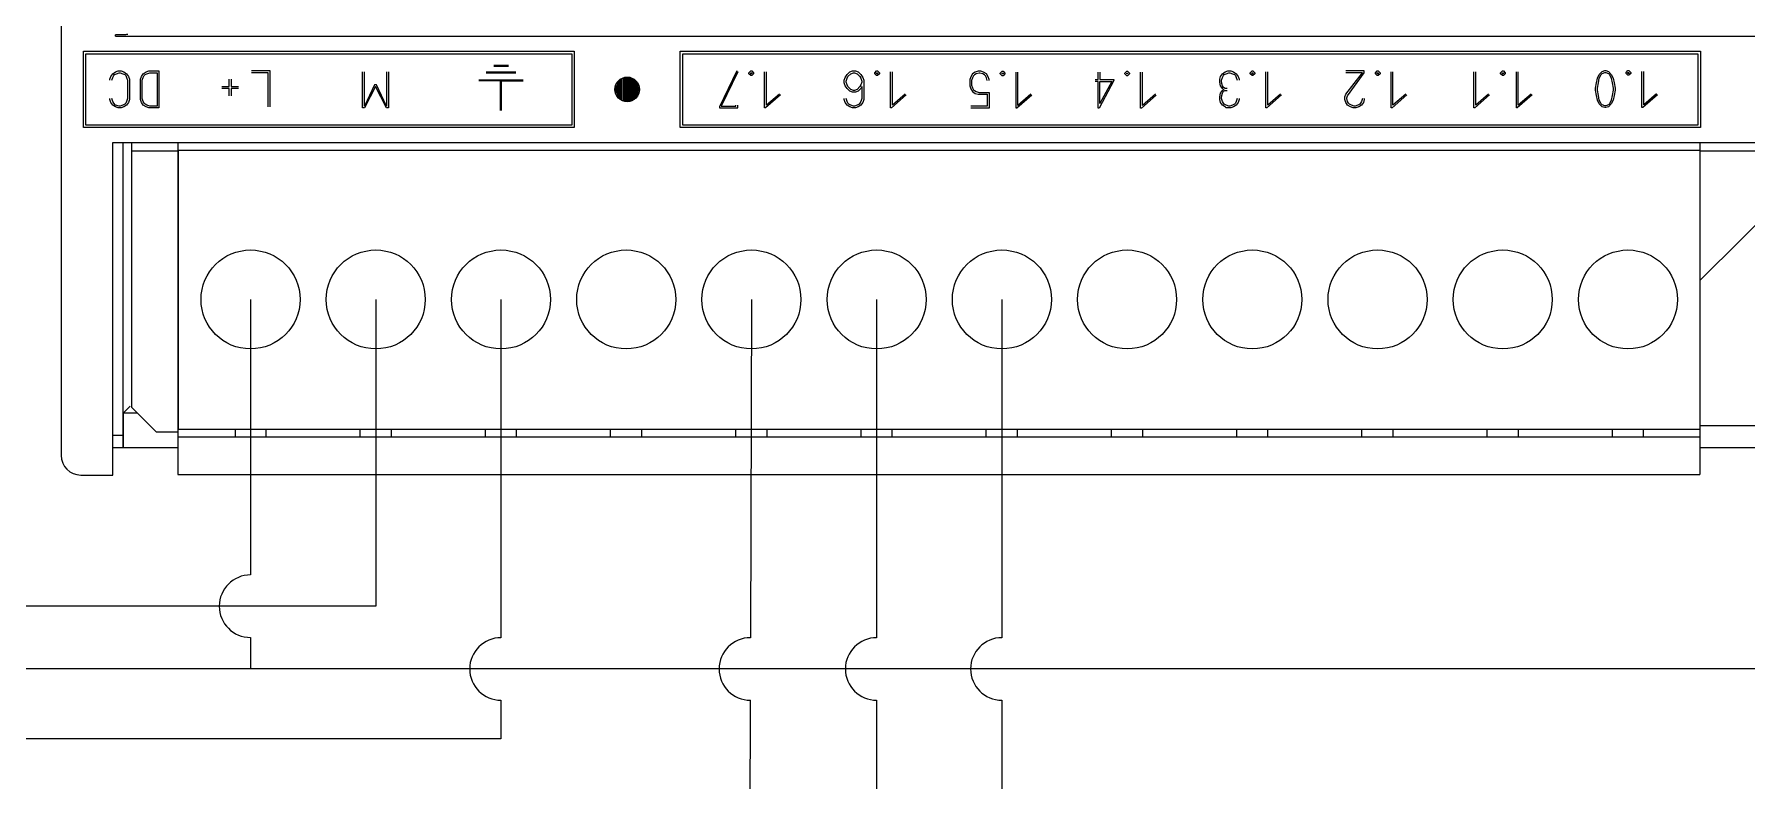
# Model space of a CAD drawing. Header units: inches. Extents: x 9 to 429, y 10 to 307.
# Drawn here: x 97.6 to 155.4, y 117.4 to 142.6 of the extents above; entities that cross this region are included whole.
import ezdxf

# ---------------------------------------------------------------- set-up
doc = ezdxf.new("R2010")
doc.units = ezdxf.units.IN
doc.header["$MEASUREMENT"] = 0
for name, color, linetype in [('0007LEVEL_1', 7, 'Continuous'), ('8_ALL_NOTES_BALLOONS_SYMBOLS_GT', 7, 'Continuous'), ('RED_2.5mm^2', 1, 'Continuous'), ('TAGS', 51, 'Continuous')]:
    doc.layers.add(name, color=color, linetype=linetype)

msp = doc.modelspace()

# ---------------------------------------------------------------- linework, layer by layer
at = {"color": 7, "linetype": 'Continuous'}
for p, q in [((98.477, 193.605), (98.477, 128.369)), ((100.308, 142.522), (100.308, 142.572)), ((100.308, 142.522), (227.784, 142.522)), ((99.226, 142.015), (115.796, 142.015)), ((99.309, 141.932), (115.712, 141.932)), ((115.712, 141.932), (115.712, 139.519)), ((115.796, 142.015), (115.796, 139.436)), ((119.374, 139.436), (119.374, 142.015)), ((119.457, 139.519), (119.457, 141.932)), ((153.811, 139.436), (119.374, 139.436)), ((153.728, 139.519), (119.457, 139.519)), ((100.225, 127.703), (100.225, 138.937)), ((100.225, 138.937), (210.959, 138.937)), ((99.143, 127.703), (100.225, 127.703))]:
    msp.add_line(p, q, dxfattribs=at)
msp.add_arc((99.143, 128.369), 0.666, 180, 270, dxfattribs=at)
msp.add_spline([(100.714, 142.58), (100.643, 142.574), (100.51, 142.572), (100.308, 142.571)], degree=3, dxfattribs=at)
at = {"layer": '0007LEVEL_1', "color": 7, "linetype": 'Continuous'}
for p, q in [((99.226, 139.436), (99.226, 142.015)), ((99.309, 139.519), (99.309, 141.932)), ((119.374, 142.015), (153.811, 142.015)), ((119.457, 141.932), (153.728, 141.932)), ((153.728, 141.932), (153.728, 139.519)), ((153.811, 142.015), (153.811, 139.436)), ((100.123, 141.069), (100.154, 141.162)), ((100.123, 141.038), (100.123, 141.069)), ((100.154, 141.162), (100.216, 141.256)), ((100.185, 141.038), (100.216, 141.131)), ((100.216, 141.256), (100.31, 141.318)), ((100.216, 141.131), (100.248, 141.194)), ((100.248, 141.194), (100.279, 141.225)), ((100.279, 141.225), (100.341, 141.256)), ((100.31, 141.318), (100.404, 141.35)), ((100.341, 141.256), (100.435, 141.287)), ((100.404, 141.35), (100.497, 141.35)), ((100.435, 141.287), (100.466, 141.287)), ((100.466, 141.287), (100.56, 141.256)), ((100.497, 141.35), (100.591, 141.318)), ((100.56, 141.256), (100.622, 141.225)), ((100.591, 141.318), (100.685, 141.256)), ((100.622, 141.225), (100.653, 141.194)), ((100.653, 141.194), (100.685, 141.131)), ((100.685, 141.256), (100.747, 141.162)), ((100.685, 141.131), (100.716, 141.038)), ((100.747, 141.162), (100.778, 141.069)), ((100.778, 141.069), (100.778, 140.382)), ((101.153, 141.069), (101.184, 141.162)), ((101.153, 140.382), (101.153, 141.069)), ((101.184, 141.162), (101.246, 141.256)), ((101.215, 141.038), (101.246, 141.131)), ((101.246, 141.256), (101.34, 141.318)), ((101.246, 141.131), (101.277, 141.194)), ((101.277, 141.194), (101.309, 141.225)), ((101.309, 141.225), (101.371, 141.256)), ((101.34, 141.318), (101.433, 141.35)), ((101.371, 141.256), (101.465, 141.287)), ((101.433, 141.35), (101.777, 141.35)), ((101.465, 141.287), (101.714, 141.287)), ((101.714, 141.287), (101.714, 140.164)), ((101.777, 141.35), (101.777, 140.101)), ((104.152, 140.819), (104.152, 141.069)), ((104.215, 141.069), (104.215, 140.819)), ((105.525, 141.35), (104.901, 141.35)), ((105.463, 141.287), (104.901, 141.287)), ((105.463, 140.133), (105.463, 141.287)), ((105.525, 140.133), (105.525, 141.35)), ((108.65, 140.101), (108.65, 141.318)), ((108.712, 140.164), (108.712, 141.318)), ((109.461, 141.318), (109.461, 140.164)), ((109.523, 141.318), (109.523, 140.101)), ((113.825, 141.309), (112.827, 141.309)), ((113.825, 141.279), (112.827, 141.279)), ((113.576, 141.529), (113.076, 141.529)), ((113.576, 141.499), (113.076, 141.499)), ((117.384, 141.088), (117.384, 140.363)), ((117.43, 141.101), (117.43, 140.35)), ((117.475, 141.113), (117.475, 140.338)), ((117.521, 141.125), (117.521, 140.326)), ((117.567, 141.137), (117.567, 140.314)), ((117.613, 141.133), (117.613, 140.318)), ((117.658, 141.121), (117.658, 140.33)), ((117.704, 141.109), (117.704, 140.342)), ((117.75, 141.097), (117.75, 140.354)), ((117.796, 141.08), (117.796, 140.371)), ((121.286, 141.35), (120.693, 140.133)), ((121.317, 141.318), (120.756, 140.164)), ((121.692, 141.287), (121.754, 141.35)), ((121.692, 141.256), (121.692, 141.287)), ((121.754, 141.194), (121.692, 141.256)), ((121.754, 141.35), (121.786, 141.35)), ((121.754, 141.256), (121.754, 141.287)), ((121.754, 141.287), (121.786, 141.287)), ((121.786, 141.256), (121.754, 141.256)), ((121.786, 141.194), (121.754, 141.194)), ((121.786, 141.35), (121.848, 141.287)), ((121.786, 141.287), (121.786, 141.256)), ((121.848, 141.256), (121.786, 141.194)), ((121.848, 141.287), (121.848, 141.256)), ((122.222, 140.101), (122.222, 141.318)), ((122.285, 140.195), (122.285, 141.318)), ((124.91, 141.038), (124.941, 141.131)), ((124.941, 141.131), (125.004, 141.225)), ((124.972, 141.006), (125.004, 141.1)), ((125.004, 141.225), (125.097, 141.318)), ((125.004, 141.1), (125.035, 141.162)), ((125.035, 141.162), (125.128, 141.256)), ((125.097, 141.318), (125.191, 141.35)), ((125.128, 141.256), (125.222, 141.287)), ((125.191, 141.35), (125.284, 141.35)), ((125.222, 141.287), (125.253, 141.287)), ((125.253, 141.287), (125.347, 141.256)), ((125.284, 141.35), (125.378, 141.318)), ((125.347, 141.256), (125.44, 141.162)), ((125.378, 141.318), (125.472, 141.225)), ((125.44, 141.162), (125.472, 141.1)), ((125.472, 141.225), (125.534, 141.131)), ((125.472, 141.1), (125.503, 141.006)), ((125.534, 141.131), (125.565, 141.038)), ((125.94, 141.287), (126.002, 141.35)), ((125.94, 141.256), (125.94, 141.287)), ((126.002, 141.194), (125.94, 141.256)), ((126.002, 141.35), (126.033, 141.35)), ((126.002, 141.256), (126.002, 141.287)), ((126.002, 141.287), (126.033, 141.287)), ((126.033, 141.256), (126.002, 141.256)), ((126.033, 141.194), (126.002, 141.194)), ((126.033, 141.35), (126.096, 141.287)), ((126.033, 141.287), (126.033, 141.256)), ((126.096, 141.256), (126.033, 141.194)), ((126.096, 141.287), (126.096, 141.256)), ((126.47, 140.101), (126.47, 141.318)), ((126.533, 140.195), (126.533, 141.318)), ((129.178, 141.153), (129.146, 141.059)), ((129.146, 141.059), (129.146, 140.841)), ((129.24, 141.247), (129.178, 141.153)), ((129.24, 141.122), (129.209, 141.028)), ((129.334, 141.309), (129.24, 141.247)), ((129.271, 141.184), (129.24, 141.122)), ((129.302, 141.215), (129.271, 141.184)), ((129.365, 141.247), (129.302, 141.215)), ((129.427, 141.34), (129.334, 141.309)), ((129.458, 141.278), (129.365, 141.247)), ((129.521, 141.34), (129.427, 141.34)), ((129.49, 141.278), (129.458, 141.278)), ((129.583, 141.247), (129.49, 141.278)), ((129.614, 141.309), (129.521, 141.34)), ((129.646, 141.215), (129.583, 141.247)), ((129.708, 141.247), (129.614, 141.309)), ((129.677, 141.184), (129.646, 141.215)), ((129.708, 141.122), (129.677, 141.184)), ((129.77, 141.153), (129.708, 141.247)), ((129.739, 141.028), (129.708, 141.122)), ((129.802, 141.059), (129.77, 141.153)), ((129.802, 141.028), (129.802, 141.059)), ((130.176, 141.278), (130.238, 141.34)), ((130.176, 141.247), (130.176, 141.278)), ((130.238, 141.184), (130.176, 141.247)), ((130.238, 141.34), (130.27, 141.34)), ((130.238, 141.247), (130.238, 141.278)), ((130.238, 141.278), (130.27, 141.278)), ((130.27, 141.247), (130.238, 141.247)), ((130.27, 141.184), (130.238, 141.184)), ((130.27, 141.34), (130.332, 141.278)), ((130.27, 141.278), (130.27, 141.247)), ((130.332, 141.247), (130.27, 141.184)), ((130.332, 141.278), (130.332, 141.247)), ((130.707, 140.092), (130.707, 141.309)), ((130.769, 140.186), (130.769, 141.309)), ((133.384, 141.059), (133.477, 141.059)), ((133.477, 141.059), (133.477, 141.309)), ((133.54, 141.309), (133.54, 141.059)), ((133.54, 141.059), (134.008, 141.059)), ((134.008, 141.059), (134.008, 141.028)), ((134.382, 141.278), (134.445, 141.34)), ((134.382, 141.247), (134.382, 141.278)), ((134.445, 141.184), (134.382, 141.247)), ((134.445, 141.34), (134.476, 141.34)), ((134.445, 141.247), (134.445, 141.278)), ((134.445, 141.278), (134.476, 141.278)), ((134.476, 141.247), (134.445, 141.247)), ((134.476, 141.184), (134.445, 141.184)), ((134.476, 141.34), (134.538, 141.278)), ((134.476, 141.278), (134.476, 141.247)), ((134.538, 141.247), (134.476, 141.184)), ((134.538, 141.278), (134.538, 141.247)), ((134.913, 140.092), (134.913, 141.309)), ((134.975, 140.186), (134.975, 141.309)), ((137.582, 141.069), (137.613, 141.162)), ((137.582, 140.975), (137.582, 141.069)), ((137.613, 141.162), (137.675, 141.256)), ((137.644, 141.038), (137.675, 141.131)), ((137.675, 141.256), (137.769, 141.318)), ((137.675, 141.131), (137.707, 141.194)), ((137.707, 141.194), (137.738, 141.225)), ((137.738, 141.225), (137.8, 141.256)), ((137.769, 141.318), (137.863, 141.35)), ((137.8, 141.256), (137.894, 141.287)), ((137.863, 141.35), (137.956, 141.35)), ((137.894, 141.287), (137.925, 141.287)), ((137.925, 141.287), (138.019, 141.256)), ((137.956, 141.35), (138.05, 141.318)), ((138.019, 141.256), (138.081, 141.225)), ((138.05, 141.318), (138.143, 141.256)), ((138.081, 141.225), (138.112, 141.194)), ((138.112, 141.194), (138.143, 141.131)), ((138.143, 141.256), (138.206, 141.162)), ((138.143, 141.131), (138.175, 141.038)), ((138.206, 141.162), (138.237, 141.069)), ((138.237, 141.069), (138.237, 141.038)), ((138.611, 141.287), (138.674, 141.35)), ((138.611, 141.256), (138.611, 141.287)), ((138.674, 141.194), (138.611, 141.256)), ((138.674, 141.35), (138.705, 141.35)), ((138.674, 141.256), (138.674, 141.287)), ((138.674, 141.287), (138.705, 141.287)), ((138.705, 141.256), (138.674, 141.256)), ((138.705, 141.194), (138.674, 141.194)), ((138.705, 141.35), (138.768, 141.287)), ((138.705, 141.287), (138.705, 141.256)), ((138.768, 141.256), (138.705, 141.194)), ((138.768, 141.287), (138.768, 141.256)), ((139.142, 140.101), (139.142, 141.318)), ((139.204, 140.195), (139.204, 141.318)), ((142.464, 141.35), (141.84, 141.35)), ((141.84, 140.57), (142.402, 141.287)), ((142.402, 141.287), (141.84, 141.287)), ((141.902, 140.507), (142.464, 141.287)), ((142.464, 141.287), (142.464, 141.35)), ((142.839, 141.287), (142.901, 141.35)), ((142.839, 141.256), (142.839, 141.287)), ((142.901, 141.194), (142.839, 141.256)), ((142.901, 141.35), (142.932, 141.35)), ((142.901, 141.256), (142.901, 141.287)), ((142.901, 141.287), (142.932, 141.287)), ((142.932, 141.256), (142.901, 141.256)), ((142.932, 141.194), (142.901, 141.194)), ((142.932, 141.35), (142.995, 141.287)), ((142.932, 141.287), (142.932, 141.256)), ((142.995, 141.256), (142.932, 141.194)), ((142.995, 141.287), (142.995, 141.256)), ((143.369, 140.101), (143.369, 141.318)), ((143.431, 140.195), (143.431, 141.318)), ((146.161, 140.101), (146.161, 141.318)), ((146.224, 140.195), (146.224, 141.318)), ((147.066, 141.287), (147.129, 141.35)), ((147.066, 141.256), (147.066, 141.287)), ((147.129, 141.194), (147.066, 141.256)), ((147.129, 141.35), (147.16, 141.35)), ((147.129, 141.256), (147.129, 141.287)), ((147.129, 141.287), (147.16, 141.287)), ((147.16, 141.256), (147.129, 141.256)), ((147.16, 141.194), (147.129, 141.194)), ((147.16, 141.35), (147.222, 141.287)), ((147.16, 141.287), (147.16, 141.256)), ((147.222, 141.256), (147.16, 141.194)), ((147.222, 141.287), (147.222, 141.256)), ((147.597, 140.101), (147.597, 141.318)), ((147.659, 140.195), (147.659, 141.318)), ((150.303, 140.953), (150.335, 141.109)), ((150.335, 141.109), (150.397, 141.234)), ((150.366, 140.953), (150.397, 141.109)), ((150.397, 141.234), (150.491, 141.328)), ((150.397, 141.109), (150.459, 141.234)), ((150.459, 141.234), (150.491, 141.265)), ((150.491, 141.328), (150.584, 141.359)), ((150.491, 141.265), (150.584, 141.297)), ((150.584, 141.359), (150.615, 141.359)), ((150.584, 141.297), (150.615, 141.297)), ((150.615, 141.359), (150.709, 141.328)), ((150.615, 141.297), (150.709, 141.265)), ((150.709, 141.328), (150.803, 141.234)), ((150.709, 141.265), (150.74, 141.234)), ((150.74, 141.234), (150.803, 141.109)), ((150.803, 141.234), (150.865, 141.109)), ((150.803, 141.109), (150.834, 140.953)), ((150.865, 141.109), (150.896, 140.953)), ((151.302, 141.297), (151.364, 141.359)), ((151.302, 141.265), (151.302, 141.297)), ((151.364, 141.203), (151.302, 141.265)), ((151.364, 141.359), (151.395, 141.359)), ((151.364, 141.265), (151.364, 141.297)), ((151.364, 141.297), (151.395, 141.297)), ((151.395, 141.265), (151.364, 141.265)), ((151.395, 141.203), (151.364, 141.203)), ((151.395, 141.359), (151.458, 141.297)), ((151.395, 141.297), (151.395, 141.265)), ((151.458, 141.265), (151.395, 141.203)), ((151.458, 141.297), (151.458, 141.265)), ((151.832, 140.111), (151.832, 141.328)), ((151.895, 140.204), (151.895, 141.328)), ((100.716, 141.038), (100.716, 140.414)), ((101.215, 140.414), (101.215, 141.038)), ((103.903, 140.819), (104.152, 140.819)), ((104.152, 140.757), (103.903, 140.757)), ((104.152, 140.507), (104.152, 140.757)), ((104.215, 140.819), (104.464, 140.819)), ((104.215, 140.757), (104.215, 140.507)), ((104.464, 140.757), (104.215, 140.757)), ((109.055, 140.882), (108.712, 140.164)), ((109.086, 140.819), (108.712, 140.101)), ((109.118, 140.882), (109.055, 140.882)), ((109.461, 140.101), (109.086, 140.819)), ((109.461, 140.164), (109.118, 140.882)), ((114.075, 141.04), (112.577, 141.04)), ((113.311, 141.01), (112.577, 141.01)), ((113.311, 140.011), (113.311, 141.01)), ((113.341, 140.011), (113.341, 141.01)), ((113.341, 141.01), (114.075, 141.01)), ((117.201, 140.855), (117.201, 140.596)), ((117.247, 140.958), (117.247, 140.493)), ((117.292, 141.004), (117.292, 140.447)), ((117.338, 141.05), (117.338, 140.401)), ((117.842, 141.035), (117.842, 140.417)), ((117.887, 140.989), (117.887, 140.462)), ((117.933, 140.943), (117.933, 140.508)), ((117.979, 140.798), (117.979, 140.653)), ((122.753, 140.538), (122.254, 140.101)), ((122.722, 140.57), (122.285, 140.195)), ((124.91, 140.944), (124.91, 141.038)), ((124.941, 140.85), (124.91, 140.944)), ((125.004, 140.757), (124.941, 140.85)), ((124.972, 140.975), (124.972, 141.006)), ((125.004, 140.882), (124.972, 140.975)), ((125.035, 140.819), (125.004, 140.882)), ((125.097, 140.663), (125.004, 140.757)), ((125.128, 140.726), (125.035, 140.819)), ((125.191, 140.632), (125.097, 140.663)), ((125.222, 140.694), (125.128, 140.726)), ((125.284, 140.632), (125.191, 140.632)), ((125.253, 140.694), (125.222, 140.694)), ((125.347, 140.726), (125.253, 140.694)), ((125.378, 140.663), (125.284, 140.632)), ((125.44, 140.819), (125.347, 140.726)), ((125.472, 140.757), (125.378, 140.663)), ((125.472, 140.882), (125.44, 140.819)), ((125.503, 140.975), (125.472, 140.882)), ((125.503, 140.819), (125.472, 140.757)), ((125.503, 141.006), (125.503, 140.975)), ((125.503, 140.819), (125.503, 140.414)), ((125.565, 141.038), (125.565, 140.382)), ((127.001, 140.538), (126.501, 140.101)), ((126.969, 140.57), (126.533, 140.195)), ((129.146, 140.841), (129.178, 140.747)), ((129.178, 140.747), (129.24, 140.654)), ((129.209, 141.028), (129.209, 140.872)), ((129.209, 140.872), (129.24, 140.779)), ((129.24, 140.779), (129.271, 140.716)), ((129.24, 140.654), (129.334, 140.591)), ((129.271, 140.716), (129.302, 140.685)), ((129.302, 140.685), (129.365, 140.654)), ((129.334, 140.591), (129.427, 140.56)), ((129.365, 140.654), (129.458, 140.623)), ((129.427, 140.56), (129.739, 140.56)), ((129.458, 140.623), (129.802, 140.623)), ((129.739, 140.56), (129.739, 140.155)), ((129.802, 140.623), (129.802, 140.092)), ((131.237, 140.529), (130.738, 140.092)), ((131.206, 140.56), (130.769, 140.186)), ((133.477, 140.997), (133.384, 140.997)), ((133.477, 140.092), (133.477, 140.997)), ((134.008, 141.028), (133.509, 140.092)), ((133.945, 140.997), (133.54, 140.248)), ((133.54, 140.248), (133.54, 140.997)), ((133.54, 140.997), (133.945, 140.997)), ((135.443, 140.529), (134.944, 140.092)), ((135.412, 140.56), (134.975, 140.186)), ((137.613, 140.85), (137.582, 140.975)), ((137.582, 140.476), (137.613, 140.601)), ((137.582, 140.382), (137.582, 140.476)), ((137.675, 140.757), (137.613, 140.85)), ((137.613, 140.601), (137.675, 140.694)), ((137.644, 140.975), (137.644, 141.038)), ((137.675, 140.85), (137.644, 140.975)), ((137.644, 140.476), (137.675, 140.601)), ((137.644, 140.414), (137.644, 140.476)), ((137.707, 140.788), (137.675, 140.85)), ((137.707, 140.726), (137.675, 140.757)), ((137.675, 140.694), (137.707, 140.726)), ((137.675, 140.601), (137.707, 140.663)), ((137.769, 140.757), (137.707, 140.788)), ((137.707, 140.726), (137.738, 140.726)), ((137.707, 140.663), (137.769, 140.694)), ((137.831, 140.757), (137.769, 140.757)), ((137.769, 140.694), (137.831, 140.694)), ((139.672, 140.538), (139.173, 140.101)), ((139.641, 140.57), (139.204, 140.195)), ((141.809, 140.476), (141.84, 140.57)), ((141.809, 140.382), (141.809, 140.476)), ((141.871, 140.445), (141.902, 140.507)), ((143.899, 140.538), (143.4, 140.101)), ((143.868, 140.57), (143.431, 140.195)), ((146.692, 140.538), (146.192, 140.101)), ((146.66, 140.57), (146.224, 140.195)), ((148.127, 140.538), (147.628, 140.101)), ((148.096, 140.57), (147.659, 140.195)), ((150.272, 140.766), (150.303, 140.953)), ((150.272, 140.704), (150.272, 140.766)), ((150.303, 140.516), (150.272, 140.704)), ((150.335, 140.36), (150.303, 140.516)), ((150.335, 140.766), (150.366, 140.953)), ((150.335, 140.704), (150.335, 140.766)), ((150.366, 140.516), (150.335, 140.704)), ((150.397, 140.36), (150.366, 140.516)), ((150.834, 140.516), (150.803, 140.36)), ((150.834, 140.953), (150.865, 140.766)), ((150.865, 140.704), (150.834, 140.516)), ((150.865, 140.766), (150.865, 140.704)), ((150.896, 140.516), (150.865, 140.36)), ((150.896, 140.953), (150.927, 140.766)), ((150.927, 140.704), (150.896, 140.516)), ((150.927, 140.766), (150.927, 140.704)), ((152.363, 140.548), (151.864, 140.111)), ((152.332, 140.579), (151.895, 140.204)), ((100.123, 140.382), (100.123, 140.414)), ((100.154, 140.289), (100.123, 140.382)), ((100.216, 140.195), (100.154, 140.289)), ((100.216, 140.32), (100.185, 140.414)), ((100.248, 140.257), (100.216, 140.32)), ((100.31, 140.133), (100.216, 140.195)), ((100.31, 140.195), (100.248, 140.257)), ((100.435, 140.164), (100.31, 140.195)), ((100.404, 140.101), (100.31, 140.133)), ((100.497, 140.101), (100.404, 140.101)), ((100.466, 140.164), (100.435, 140.164)), ((100.56, 140.195), (100.466, 140.164)), ((100.591, 140.133), (100.497, 140.101)), ((100.622, 140.226), (100.56, 140.195)), ((100.685, 140.195), (100.591, 140.133)), ((100.653, 140.257), (100.622, 140.226)), ((100.685, 140.32), (100.653, 140.257)), ((100.716, 140.414), (100.685, 140.32)), ((100.747, 140.289), (100.685, 140.195)), ((100.778, 140.382), (100.747, 140.289)), ((101.184, 140.289), (101.153, 140.382)), ((101.246, 140.195), (101.184, 140.289)), ((101.246, 140.32), (101.215, 140.414)), ((101.277, 140.257), (101.246, 140.32)), ((101.34, 140.133), (101.246, 140.195)), ((101.309, 140.226), (101.277, 140.257)), ((101.371, 140.195), (101.309, 140.226)), ((101.433, 140.101), (101.34, 140.133)), ((101.465, 140.164), (101.371, 140.195)), ((101.777, 140.101), (101.433, 140.101)), ((101.714, 140.164), (101.465, 140.164)), ((108.712, 140.101), (108.65, 140.101)), ((109.523, 140.101), (109.461, 140.101)), ((120.693, 140.133), (120.693, 140.101)), ((120.693, 140.101), (121.317, 140.101)), ((120.756, 140.164), (121.255, 140.164)), ((121.255, 140.164), (121.255, 140.195)), ((121.317, 140.101), (121.317, 140.195)), ((122.254, 140.101), (122.222, 140.101)), ((124.91, 140.382), (124.91, 140.414)), ((124.941, 140.289), (124.91, 140.382)), ((125.004, 140.195), (124.941, 140.289)), ((125.004, 140.32), (124.972, 140.414)), ((125.035, 140.257), (125.004, 140.32)), ((125.097, 140.133), (125.004, 140.195)), ((125.066, 140.226), (125.035, 140.257)), ((125.128, 140.195), (125.066, 140.226)), ((125.191, 140.101), (125.097, 140.133)), ((125.222, 140.164), (125.128, 140.195)), ((125.284, 140.101), (125.191, 140.101)), ((125.253, 140.164), (125.222, 140.164)), ((125.347, 140.195), (125.253, 140.164)), ((125.378, 140.133), (125.284, 140.101)), ((125.409, 140.226), (125.347, 140.195)), ((125.472, 140.195), (125.378, 140.133)), ((125.44, 140.257), (125.409, 140.226)), ((125.472, 140.32), (125.44, 140.257)), ((125.503, 140.414), (125.472, 140.32)), ((125.534, 140.289), (125.472, 140.195)), ((125.565, 140.382), (125.534, 140.289)), ((126.501, 140.101), (126.47, 140.101)), ((129.739, 140.155), (129.178, 140.155)), ((129.802, 140.092), (129.178, 140.092)), ((130.738, 140.092), (130.707, 140.092)), ((133.509, 140.092), (133.477, 140.092)), ((134.944, 140.092), (134.913, 140.092)), ((137.613, 140.289), (137.582, 140.382)), ((137.675, 140.195), (137.613, 140.289)), ((137.675, 140.32), (137.644, 140.414)), ((137.707, 140.257), (137.675, 140.32)), ((137.769, 140.133), (137.675, 140.195)), ((137.738, 140.226), (137.707, 140.257)), ((137.8, 140.195), (137.738, 140.226)), ((137.8, 140.101), (137.769, 140.133)), ((137.894, 140.164), (137.8, 140.195)), ((137.956, 140.101), (137.8, 140.101)), ((137.925, 140.164), (137.894, 140.164)), ((138.019, 140.195), (137.925, 140.164)), ((138.05, 140.133), (137.956, 140.101)), ((138.081, 140.226), (138.019, 140.195)), ((138.143, 140.195), (138.05, 140.133)), ((138.112, 140.257), (138.081, 140.226)), ((138.143, 140.32), (138.112, 140.257)), ((138.175, 140.414), (138.143, 140.32)), ((138.206, 140.289), (138.143, 140.195)), ((138.237, 140.382), (138.206, 140.289)), ((138.237, 140.414), (138.237, 140.382)), ((139.173, 140.101), (139.142, 140.101)), ((141.84, 140.289), (141.809, 140.382)), ((141.902, 140.195), (141.84, 140.289)), ((141.871, 140.414), (141.871, 140.445)), ((141.902, 140.32), (141.871, 140.414)), ((141.934, 140.257), (141.902, 140.32)), ((141.996, 140.133), (141.902, 140.195)), ((141.965, 140.226), (141.934, 140.257)), ((142.027, 140.195), (141.965, 140.226)), ((142.09, 140.101), (141.996, 140.133)), ((142.121, 140.164), (142.027, 140.195)), ((142.183, 140.101), (142.09, 140.101)), ((142.152, 140.164), (142.121, 140.164)), ((142.246, 140.195), (142.152, 140.164)), ((142.277, 140.133), (142.183, 140.101)), ((142.308, 140.226), (142.246, 140.195)), ((142.37, 140.195), (142.277, 140.133)), ((142.339, 140.257), (142.308, 140.226)), ((142.37, 140.32), (142.339, 140.257)), ((142.402, 140.414), (142.37, 140.32)), ((142.433, 140.289), (142.37, 140.195)), ((142.464, 140.382), (142.433, 140.289)), ((142.464, 140.414), (142.464, 140.382)), ((143.4, 140.101), (143.369, 140.101)), ((146.192, 140.101), (146.161, 140.101)), ((147.628, 140.101), (147.597, 140.101)), ((150.397, 140.236), (150.335, 140.36)), ((150.459, 140.236), (150.397, 140.36)), ((150.491, 140.142), (150.397, 140.236)), ((150.491, 140.204), (150.459, 140.236)), ((150.584, 140.173), (150.491, 140.204)), ((150.584, 140.111), (150.491, 140.142)), ((150.615, 140.173), (150.584, 140.173)), ((150.615, 140.111), (150.584, 140.111)), ((150.709, 140.204), (150.615, 140.173)), ((150.709, 140.142), (150.615, 140.111)), ((150.74, 140.236), (150.709, 140.204)), ((150.803, 140.236), (150.709, 140.142)), ((150.803, 140.36), (150.74, 140.236)), ((150.865, 140.36), (150.803, 140.236)), ((151.864, 140.111), (151.832, 140.111)), ((115.796, 139.436), (99.226, 139.436)), ((115.712, 139.519), (99.309, 139.519))]:
    msp.add_line(p, q, dxfattribs=at)
msp.add_circle((117.582, 140.726), 0.416, dxfattribs=at)
at = {"layer": '8_ALL_NOTES_BALLOONS_SYMBOLS_GT', "color": 7, "linetype": 'Continuous'}
for p, q in [((98.477, 200.262), (98.477, 128.369)), ((100.308, 142.522), (100.308, 142.572)), ((100.51, 142.572), (100.308, 142.571)), ((100.643, 142.574), (100.51, 142.572)), ((100.714, 142.577), (100.643, 142.574)), ((100.723, 142.578), (100.714, 142.577)), ((100.225, 127.703), (100.225, 138.937)), ((100.225, 138.937), (210.959, 138.937)), ((100.558, 138.937), (100.558, 128.619)), ((100.849, 138.937), (100.849, 129.992)), ((102.416, 138.937), (102.416, 127.723)), ((153.796, 138.937), (153.796, 127.723)), ((102.416, 138.645), (100.849, 138.645)), ((102.437, 129.237), (102.437, 138.663)), ((153.796, 138.663), (102.437, 138.663)), ((157.367, 138.645), (153.796, 138.645)), ((157.367, 137.839), (153.796, 134.268)), ((100.579, 129.805), (100.807, 130.033)), ((100.579, 128.619), (100.579, 129.805)), ((100.579, 129.805), (101.035, 129.805)), ((101.681, 129.159), (100.849, 129.992)), ((100.558, 129.035), (100.225, 129.035)), ((101.681, 129.159), (102.416, 129.159)), ((102.416, 128.991), (153.796, 128.991)), ((153.796, 129.237), (102.437, 129.237)), ((104.36, 128.991), (104.36, 129.237)), ((105.396, 128.991), (105.396, 129.237)), ((108.567, 128.991), (108.567, 129.237)), ((109.623, 128.991), (109.623, 129.237)), ((112.794, 128.991), (112.794, 129.237)), ((113.85, 128.991), (113.85, 129.237)), ((117.021, 128.991), (117.021, 129.237)), ((118.077, 128.991), (118.077, 129.237)), ((121.248, 128.991), (121.248, 129.237)), ((122.304, 128.991), (122.304, 129.237)), ((125.475, 128.991), (125.475, 129.237)), ((126.531, 128.991), (126.531, 129.237)), ((129.702, 128.991), (129.702, 129.237)), ((130.758, 128.991), (130.758, 129.237)), ((133.929, 128.991), (133.929, 129.237)), ((134.985, 128.991), (134.985, 129.237)), ((138.156, 128.991), (138.156, 129.237)), ((139.212, 128.991), (139.212, 129.237)), ((142.383, 128.991), (142.383, 129.237)), ((143.439, 128.991), (143.439, 129.237)), ((146.61, 128.991), (146.61, 129.237)), ((147.666, 128.991), (147.666, 129.237)), ((150.837, 128.991), (150.837, 129.237)), ((151.893, 128.991), (151.893, 129.237)), ((157.367, 129.368), (153.796, 129.368)), ((102.416, 128.619), (100.225, 128.619)), ((157.367, 128.619), (153.796, 128.619)), ((102.416, 127.723), (153.796, 127.723))]:
    msp.add_line(p, q, dxfattribs=at)
for centre in [(104.868, 133.633), (109.095, 133.633), (113.322, 133.633), (117.549, 133.633), (121.776, 133.633), (126.003, 133.633), (130.23, 133.633), (134.457, 133.633), (138.684, 133.633), (142.911, 133.633), (147.138, 133.633), (151.365, 133.633)]:
    msp.add_circle(centre, 1.67, dxfattribs=at)
at = {"layer": 'RED_2.5mm^2'}
for p, q in [((104.868, 133.633), (104.868, 124.332)), ((109.095, 133.633), (109.095, 123.275)), ((121.776, 133.633), (121.74, 122.212)), ((126.003, 133.633), (126.003, 122.212)), ((130.23, 133.633), (130.23, 122.212)), ((109.095, 123.275), (67.667, 123.275)), ((104.868, 122.218), (104.868, 121.155)), ((202.089, 121.155), (64.324, 121.155)), ((121.737, 120.099), (121.706, 109.429)), ((126.003, 120.099), (126.003, 113.526)), ((130.23, 120.099), (130.23, 116.33))]:
    msp.add_line(p, q, dxfattribs=at)
for centre in [(104.868, 123.275), (121.74, 121.155), (126.003, 121.155), (130.23, 121.155)]:
    msp.add_arc(centre, 1.057, 90, 270, dxfattribs=at)
at = {"layer": 'TAGS'}
for p, q in [((113.322, 133.633), (113.322, 122.212)), ((113.322, 120.099), (113.322, 118.798)), ((113.322, 118.798), (70.335, 118.798))]:
    msp.add_line(p, q, dxfattribs=at)
msp.add_arc((113.322, 121.155), 1.057, 90, 270, dxfattribs=at)

doc.saveas('drawing.dxf')
